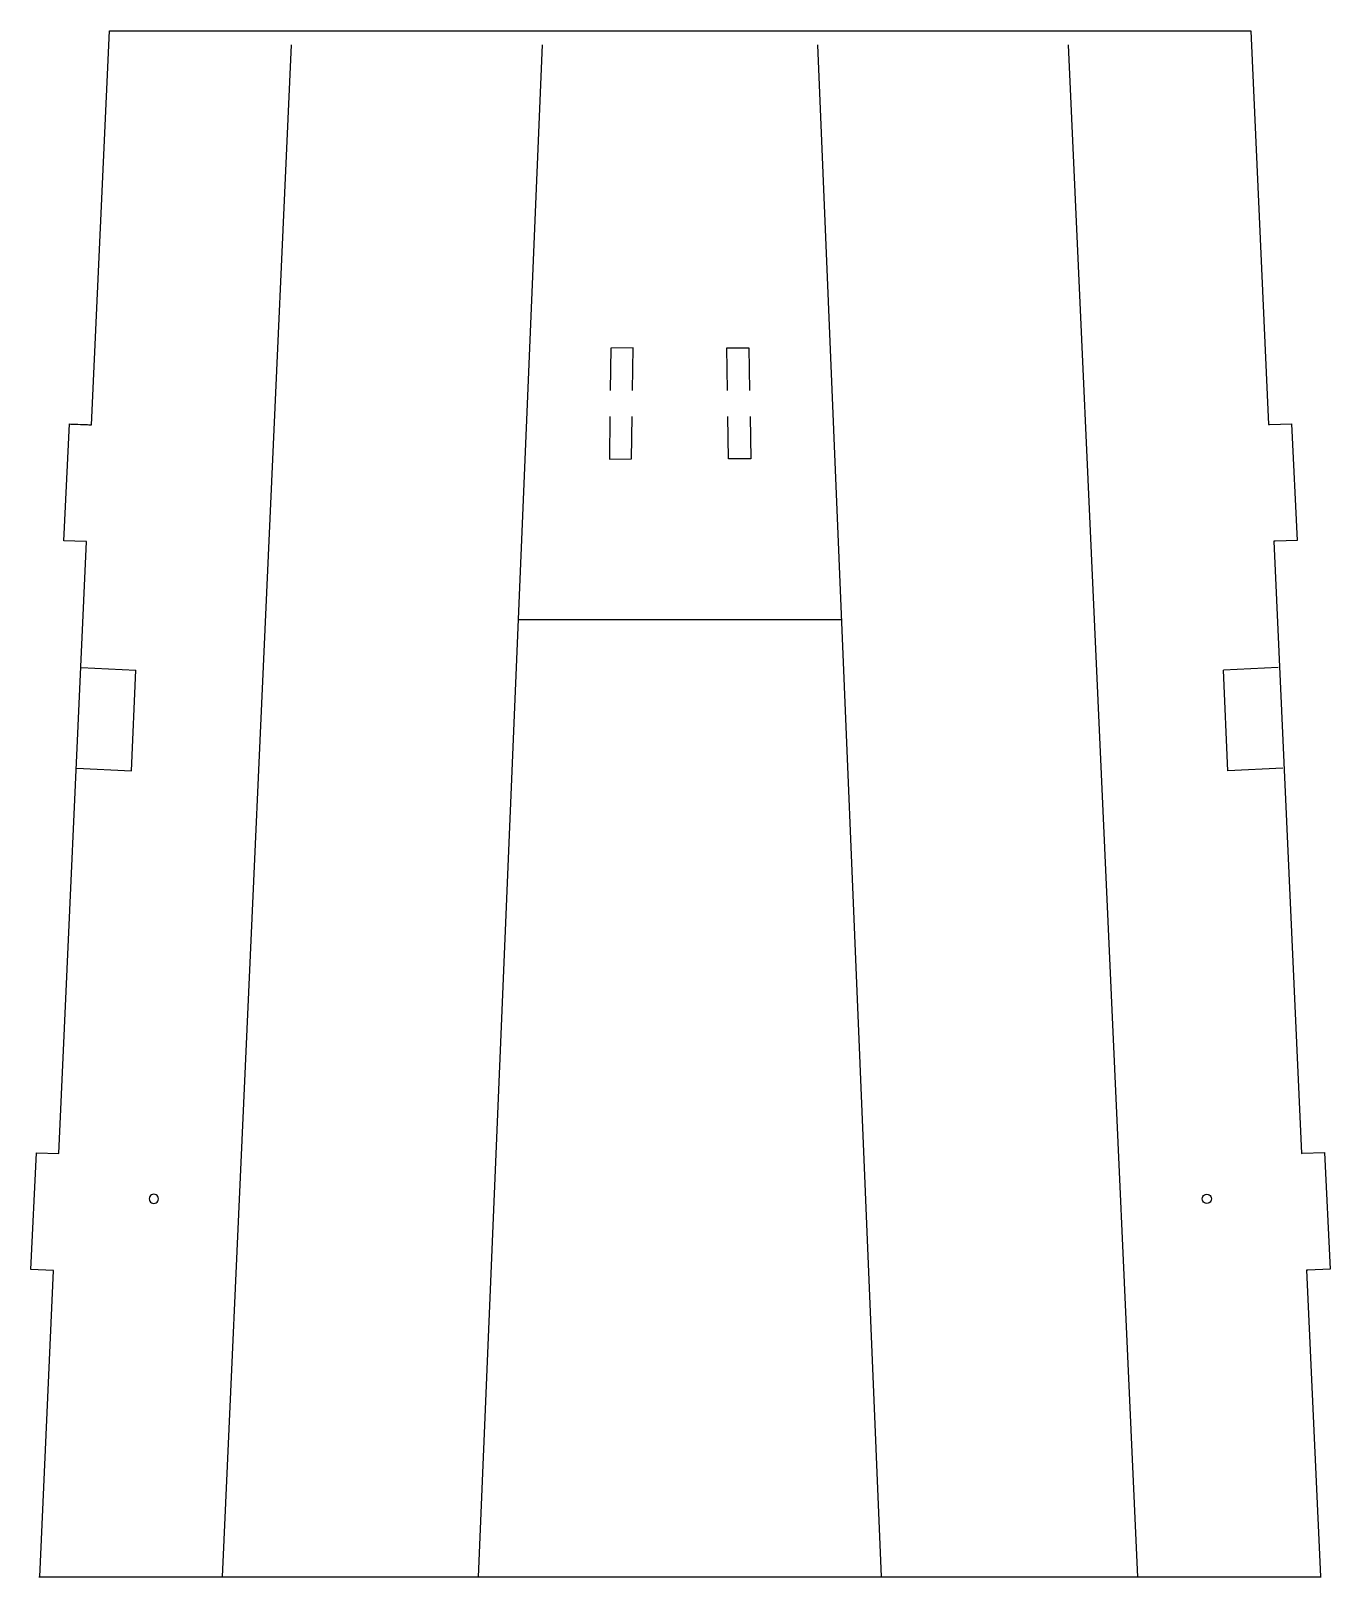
# Model space of a CAD drawing. Extents: x 12 to 295, y 19 to 356.
import ezdxf

# ---------------------------------------------------------------- set-up
doc = ezdxf.new("R2010")
doc.units = 0
doc.layers.add('Layer_1', color=7, linetype='CONTINUOUS')

msp = doc.modelspace()

# ---------------------------------------------------------------- linework, layer by layer
at = {"layer": 'Layer_1', "color": 7}
for p, q in [((25.040309, 270.23382), (28.913809, 356.10486)), ((28.913809, 356.10486), (68.794279, 356.10486)), ((68.794279, 356.10486), (123.487539, 356.10486)), ((123.487539, 356.10486), (183.320059, 356.10486)), ((183.320059, 356.10486), (238.013309, 356.10486)), ((238.013309, 356.10486), (277.893429, 356.10486)), ((277.893429, 356.10486), (281.765159, 270.29132)), ((138.307806, 286.967433), (138.18257, 277.69855)), ((143.142625, 286.98613), (138.307806, 286.967433)), ((143.017389, 277.69855), (143.142625, 286.98613)), ((163.741889, 277.69873), (163.582786, 287.044519)), ((163.582786, 287.044519), (168.417253, 287.043813)), ((168.417253, 287.043813), (168.577061, 277.69873)), ((18.973589, 244.96187), (20.208319, 270.40597)), ((138.106579, 272.0541), (137.981696, 262.76652)), ((142.816515, 262.785217), (142.941398, 272.0541)), ((163.995356, 262.845189), (163.83837, 272.0541)), ((168.673189, 272.0541), (168.830175, 262.843778)), ((281.765159, 270.29132), (281.949669, 270.29932)), ((281.949669, 270.29932), (286.781659, 270.47077)), ((286.781659, 270.47077), (288.016379, 245.02668)), ((137.981696, 262.76652), (142.816515, 262.785217)), ((168.830175, 262.843778), (163.995356, 262.845189)), ((17.871889, 111.33024), (23.892389, 244.78607)), ((23.805589, 244.79007), (18.973589, 244.96187)), ((23.892389, 244.78607), (23.805589, 244.79007)), ((283.184389, 244.85523), (282.913099, 244.84433)), ((282.913099, 244.84433), (288.934309, 111.38885)), ((288.016379, 245.02668), (283.184389, 244.85523)), ((11.789619, 86.0576), (13.024339, 111.50169)), ((13.024339, 111.50169), (17.856689, 111.33024)), ((17.856689, 111.33024), (17.871889, 111.33024)), ((288.934309, 111.38885), (289.133629, 111.39685)), ((289.133629, 111.39685), (293.965629, 111.56865)), ((293.965629, 111.56865), (295.200349, 86.12455)), ((37.607999, 101.47437), (37.607999, 101.47437)), ((269.309399, 101.47437), (269.309399, 101.47437)), ((16.621969, 85.88615), (11.789619, 86.0576)), ((13.710109, 19.08298), (16.723569, 85.88215)), ((16.723569, 85.88215), (16.621969, 85.88615)), ((290.368349, 85.95275), (290.081899, 85.94215)), ((290.081899, 85.94215), (293.096769, 19.112)), ((295.200349, 86.12455), (290.368349, 85.95275)), ((13.505379, 19.08289), (293.279229, 19.08289))]:
    msp.add_line(p, q, dxfattribs=at)
at = {"layer": 'Layer_1', "color": 1}
for p, q in [((53.579639, 19.06261), (68.658889, 353.10317)), ((109.464159, 19.08262), (123.363179, 353.10603)), ((197.344119, 19.07411), (183.444909, 353.10603)), ((253.225689, 19.01074), (238.148639, 353.10317))]:
    msp.add_line(p, q, dxfattribs=at)
at = {"layer": 'Layer_1', "color": 3}
for p, q in [((118.147049, 227.75139), (188.661329, 227.75139)), ((22.717599, 217.30896), (34.698989, 216.7678)), ((33.706769, 194.80043), (34.699129, 216.7679)), ((272.917119, 194.80043), (271.924749, 216.7679)), ((283.906639, 217.30896), (271.924899, 216.7678)), ((21.725409, 195.34149), (33.706799, 194.80033)), ((284.898299, 195.34149), (272.917259, 194.80033))]:
    msp.add_line(p, q, dxfattribs=at)
at = {"layer": 'Layer_1', "color": 7}
for points, knots in [([(20.208319, 270.40597), (20.625898, 270.391117), (21.818983, 270.34868), (23.429652, 270.29145), (24.62273, 270.248761), (25.040309, 270.23382)], [0, 0, 0, 0, 1.25353, 3.581517, 4.835056, 4.835056, 4.835056, 4.835056]), ([(37.607999, 101.47437), (37.635473, 101.65066), (37.689601, 101.997987), (38.087831, 102.380297), (38.607159, 102.52183), (39.131916, 102.380239), (39.514136, 101.998008), (39.656015, 101.47437), (39.514136, 100.950732), (39.131916, 100.568501), (38.607159, 100.42691), (38.087831, 100.568443), (37.689601, 100.950753), (37.635473, 101.29808), (37.607999, 101.47437)], [0, 0, 0, 0, 0.522857, 1.030137, 1.553077, 2.075869, 2.583207, 3.106086, 3.628964, 4.136302, 4.659094, 5.182034, 5.689314, 6.212171, 6.212171, 6.212171, 6.212171]), ([(269.309399, 101.47437), (269.281925, 101.65066), (269.227797, 101.997987), (268.829566, 102.380296), (268.310273, 102.521826), (267.785566, 102.38026), (267.403505, 101.997956), (267.261782, 101.47437), (267.403505, 100.950784), (267.785566, 100.56848), (268.310273, 100.426914), (268.829566, 100.568444), (269.227797, 100.950753), (269.281925, 101.29808), (269.309399, 101.47437)], [0, 0, 0, 0, 0.522857, 1.030137, 1.553077, 2.075781, 2.583001, 3.105855, 3.628709, 4.135929, 4.658633, 5.181573, 5.688853, 6.21171, 6.21171, 6.21171, 6.21171])]:
    msp.add_open_spline(points, degree=3, knots=knots, dxfattribs=at)

doc.saveas('drawing.dxf')
